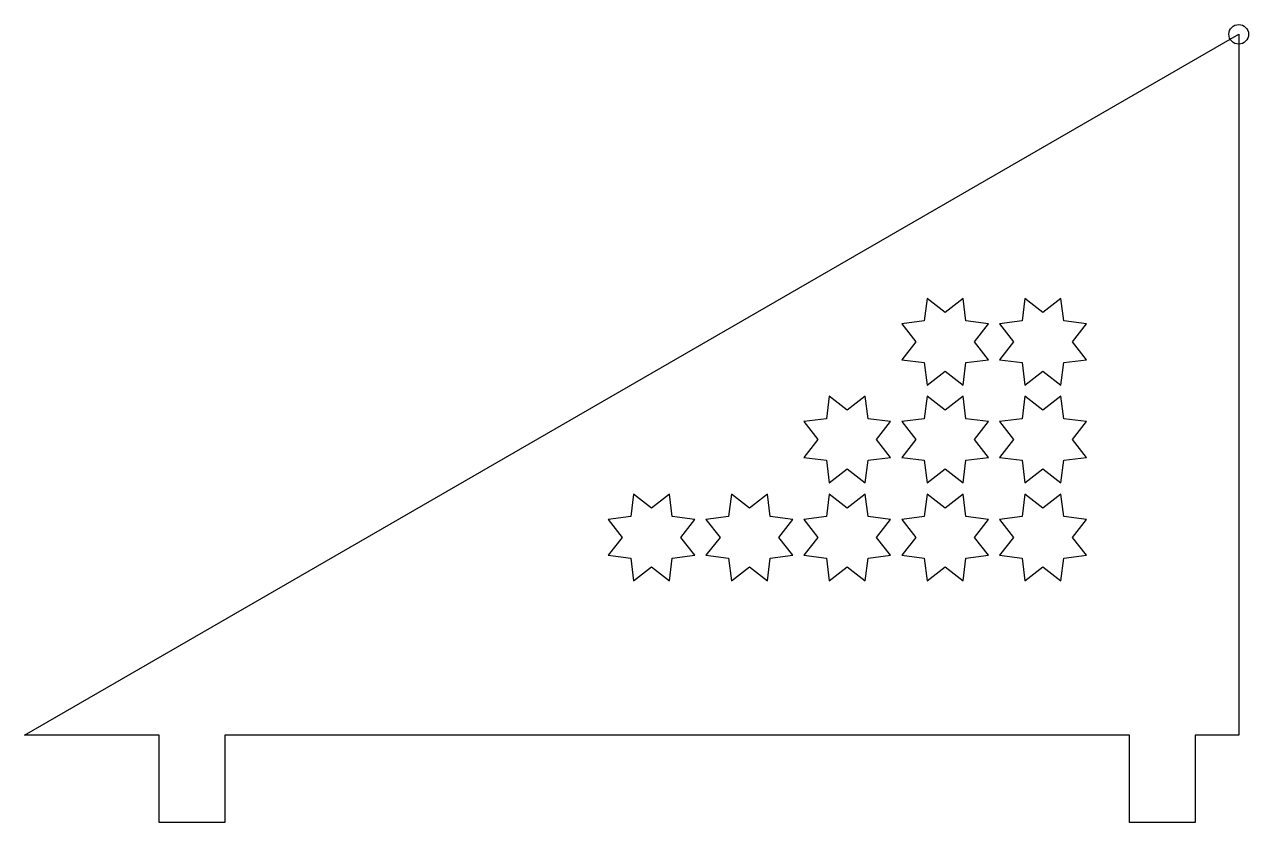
# Model space of a CAD drawing. Header units: millimetres. Extents: x -241 to 39, y -20 to 162.
import ezdxf

# ---------------------------------------------------------------- set-up
doc = ezdxf.new("R2010")
doc.units = ezdxf.units.MM
doc.layers.add('CUT', color=1, linetype='Continuous')
doc.layers.add('ID', color=3, linetype='Continuous')

msp = doc.modelspace()

# ---------------------------------------------------------------- linework, layer by layer
at = {"layer": 'CUT'}
for points in [[(36.67, -0.5), (26.67, -0.5), (26.67, -20.5), (11.67, -20.5), (11.67, -0.5), (-195.4, -0.5), (-195.4, -20.5), (-210.4, -20.5), (-210.4, -0.5), (-241.27, -0.5), (36.67, 160), (36.67, -0.5)], [(-26.42, 79.67), (-25.78, 84.85), (-20.6, 85.49), (-23.81, 89.6), (-20.6, 93.71), (-25.78, 94.35), (-26.42, 99.53), (-30.53, 96.32), (-34.65, 99.53), (-35.29, 94.35), (-40.47, 93.71), (-37.25, 89.6), (-40.47, 85.49), (-35.29, 84.85), (-34.65, 79.67), (-30.53, 82.88), (-26.42, 79.67)], [(-4.02, 79.67), (-3.38, 84.85), (1.8, 85.49), (-1.41, 89.6), (1.8, 93.71), (-3.38, 94.35), (-4.02, 99.53), (-8.13, 96.32), (-12.25, 99.53), (-12.89, 94.35), (-18.07, 93.71), (-14.85, 89.6), (-18.07, 85.49), (-12.89, 84.85), (-12.25, 79.67), (-8.13, 82.88), (-4.02, 79.67)], [(-48.82, 57.27), (-48.18, 62.45), (-43, 63.09), (-46.21, 67.2), (-43, 71.31), (-48.18, 71.95), (-48.82, 77.13), (-52.93, 73.92), (-57.05, 77.13), (-57.69, 71.95), (-62.87, 71.31), (-59.65, 67.2), (-62.87, 63.09), (-57.69, 62.45), (-57.05, 57.27), (-52.93, 60.48), (-48.82, 57.27)], [(-26.42, 57.27), (-25.78, 62.45), (-20.6, 63.09), (-23.81, 67.2), (-20.6, 71.31), (-25.78, 71.95), (-26.42, 77.13), (-30.53, 73.92), (-34.65, 77.13), (-35.29, 71.95), (-40.47, 71.31), (-37.25, 67.2), (-40.47, 63.09), (-35.29, 62.45), (-34.65, 57.27), (-30.53, 60.48), (-26.42, 57.27)], [(-4.02, 57.27), (-3.38, 62.45), (1.8, 63.09), (-1.41, 67.2), (1.8, 71.31), (-3.38, 71.95), (-4.02, 77.13), (-8.13, 73.92), (-12.25, 77.13), (-12.89, 71.95), (-18.07, 71.31), (-14.85, 67.2), (-18.07, 63.09), (-12.89, 62.45), (-12.25, 57.27), (-8.13, 60.48), (-4.02, 57.27)], [(-93.62, 34.87), (-92.98, 40.05), (-87.8, 40.69), (-91.01, 44.8), (-87.8, 48.91), (-92.98, 49.55), (-93.62, 54.73), (-97.73, 51.52), (-101.85, 54.73), (-102.49, 49.55), (-107.67, 48.91), (-104.45, 44.8), (-107.67, 40.69), (-102.49, 40.05), (-101.85, 34.87), (-97.73, 38.08), (-93.62, 34.87)], [(-71.22, 34.87), (-70.58, 40.05), (-65.4, 40.69), (-68.61, 44.8), (-65.4, 48.91), (-70.58, 49.55), (-71.22, 54.73), (-75.33, 51.52), (-79.45, 54.73), (-80.09, 49.55), (-85.27, 48.91), (-82.05, 44.8), (-85.27, 40.69), (-80.09, 40.05), (-79.45, 34.87), (-75.33, 38.08), (-71.22, 34.87)], [(-48.82, 34.87), (-48.18, 40.05), (-43, 40.69), (-46.21, 44.8), (-43, 48.91), (-48.18, 49.55), (-48.82, 54.73), (-52.93, 51.52), (-57.05, 54.73), (-57.69, 49.55), (-62.87, 48.91), (-59.65, 44.8), (-62.87, 40.69), (-57.69, 40.05), (-57.05, 34.87), (-52.93, 38.08), (-48.82, 34.87)], [(-26.42, 34.87), (-25.78, 40.05), (-20.6, 40.69), (-23.81, 44.8), (-20.6, 48.91), (-25.78, 49.55), (-26.42, 54.73), (-30.53, 51.52), (-34.65, 54.73), (-35.29, 49.55), (-40.47, 48.91), (-37.25, 44.8), (-40.47, 40.69), (-35.29, 40.05), (-34.65, 34.87), (-30.53, 38.08), (-26.42, 34.87)], [(-4.02, 34.87), (-3.38, 40.05), (1.8, 40.69), (-1.41, 44.8), (1.8, 48.91), (-3.38, 49.55), (-4.02, 54.73), (-8.13, 51.52), (-12.25, 54.73), (-12.89, 49.55), (-18.07, 48.91), (-14.85, 44.8), (-18.07, 40.69), (-12.89, 40.05), (-12.25, 34.87), (-8.13, 38.08), (-4.02, 34.87)]]:
    msp.add_lwpolyline(points, close=True, dxfattribs=at)
at = {"layer": 'ID'}
msp.add_circle((36.67, 160), 2.25, dxfattribs=at)

doc.saveas('drawing.dxf')
